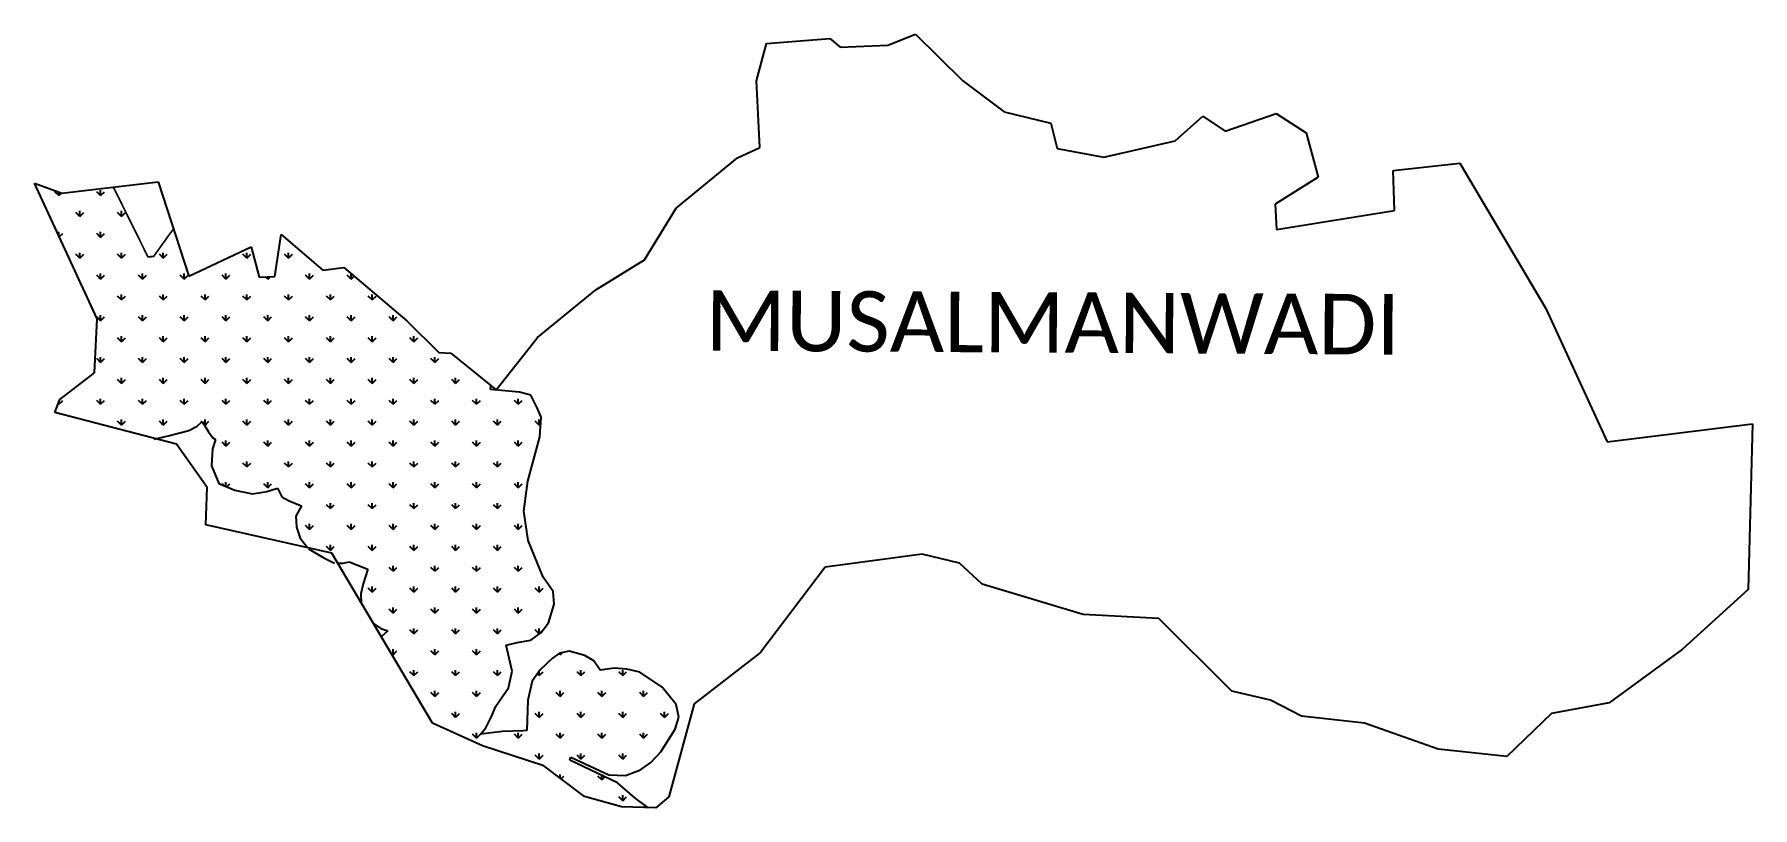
# Model space of a CAD drawing. Header units: metres. Extents: x 319691 to 322647, y 1867666 to 1868997.
import ezdxf

# ---------------------------------------------------------------- set-up
doc = ezdxf.new("R2010")
doc.units = ezdxf.units.M
for name, color, linetype in [('MANGROOVES', 112, 'Continuous'), ('village', 3, 'Continuous'), ('VILLAGE NAME', 250, 'Continuous')]:
    doc.layers.add(name, color=color, linetype=linetype)
doc.styles.get("Standard").update_dxf_attribs({"font": 'simplex.shx'})

msp = doc.modelspace()

# ---------------------------------------------------------------- linework, layer by layer
at = {"color": 3, "flags": 128}
msp.add_lwpolyline([(319690.9, 1868740.8), (319737.9, 1868723.6)], dxfattribs=at)
at = {"layer": 'MANGROOVES', "linetype": 'Continuous'}
for p, q in [((319804.9, 1868719.5), (319804.9, 1868729)), ((319733, 1868719.5), (319726.3, 1868726.2)), ((319733, 1868719.5), (319733, 1868725.4)), ((319733, 1868719.5), (319737.4, 1868723.8)), ((319804.9, 1868719.5), (319798.1, 1868726.2)), ((319804.9, 1868719.5), (319811.6, 1868726.2)), ((319769, 1868683.5), (319762.2, 1868690.3)), ((319769, 1868683.5), (319769, 1868693.1)), ((319769, 1868683.5), (319775.7, 1868690.3)), ((319840.8, 1868683.5), (319834.1, 1868690.3)), ((319840.8, 1868683.5), (319840.8, 1868693.1)), ((319840.8, 1868683.5), (319847.5, 1868690.3)), ((319733, 1868650), (319733, 1868657.1)), ((319733.8, 1868648.4), (319739.8, 1868654.3)), ((319804.9, 1868647.6), (319798.1, 1868654.3)), ((319804.9, 1868647.6), (319804.9, 1868657.1)), ((319804.9, 1868647.6), (319811.6, 1868654.3)), ((319769, 1868611.7), (319762.2, 1868618.4)), ((319769, 1868611.7), (319769, 1868621.2)), ((319769, 1868611.7), (319775.7, 1868618.4)), ((319840.8, 1868611.7), (319834.1, 1868618.4)), ((319840.8, 1868611.7), (319840.8, 1868621.2)), ((319840.8, 1868611.7), (319847.5, 1868618.4)), ((319912.6, 1868611.7), (319905.9, 1868618.4)), ((319912.6, 1868611.7), (319912.6, 1868621.2)), ((319912.6, 1868611.7), (319919.4, 1868618.4)), ((320056.3, 1868611.7), (320049.6, 1868618.4)), ((320056.3, 1868611.7), (320056.3, 1868621.2)), ((320056.3, 1868611.7), (320063.1, 1868618.4)), ((320128.2, 1868611.7), (320121.4, 1868618.4)), ((320128.2, 1868611.7), (320128.2, 1868621.2)), ((320128.2, 1868611.7), (320134.9, 1868618.4)), ((319804.9, 1868575.8), (319798.1, 1868582.5)), ((319804.9, 1868575.8), (319804.9, 1868585.3)), ((319804.9, 1868575.8), (319811.6, 1868582.5)), ((319876.7, 1868575.8), (319870, 1868582.5)), ((319876.7, 1868575.8), (319876.7, 1868585.3)), ((319876.7, 1868575.8), (319883.5, 1868582.5)), ((319948.6, 1868575.8), (319941.8, 1868582.5)), ((319948.6, 1868575.8), (319948.6, 1868585.3)), ((319948.6, 1868575.8), (319955.3, 1868582.5)), ((320020.4, 1868575.8), (320013.7, 1868582.5)), ((320020.4, 1868575.8), (320020.4, 1868585.3)), ((320020.4, 1868575.8), (320027.1, 1868582.5)), ((320092.2, 1868575.8), (320088.5, 1868579.5)), ((320092.2, 1868575.8), (320096.5, 1868580)), ((320092.2, 1868575.8), (320092.2, 1868579.8)), ((320164.1, 1868575.8), (320157.4, 1868582.5)), ((320164.1, 1868575.8), (320164.1, 1868585.3)), ((320164.1, 1868575.8), (320170.8, 1868582.5)), ((320235.9, 1868575.8), (320229.2, 1868582.5)), ((320235.9, 1868575.8), (320235.9, 1868584.7)), ((320235.9, 1868575.8), (320240.8, 1868580.6)), ((319840.8, 1868539.9), (319840.8, 1868549.4)), ((319912.6, 1868539.9), (319912.6, 1868549.4)), ((319984.5, 1868539.9), (319984.5, 1868549.4)), ((320056.3, 1868539.9), (320056.3, 1868549.4)), ((320128.2, 1868539.9), (320128.2, 1868549.4)), ((320200, 1868539.9), (320200, 1868549.4)), ((320271.9, 1868539.9), (320271.9, 1868549.4)), ((319840.8, 1868539.9), (319834.1, 1868546.6)), ((319840.8, 1868539.9), (319847.5, 1868546.6)), ((319912.6, 1868539.9), (319905.9, 1868546.6)), ((319912.6, 1868539.9), (319919.4, 1868546.6)), ((319984.5, 1868539.9), (319977.8, 1868546.6)), ((319984.5, 1868539.9), (319991.2, 1868546.6)), ((320056.3, 1868539.9), (320049.6, 1868546.6)), ((320056.3, 1868539.9), (320063.1, 1868546.6)), ((320128.2, 1868539.9), (320121.4, 1868546.6)), ((320128.2, 1868539.9), (320134.9, 1868546.6)), ((320200, 1868539.9), (320193.3, 1868546.6)), ((320200, 1868539.9), (320206.7, 1868546.6)), ((320271.9, 1868539.9), (320265.1, 1868546.6)), ((320271.9, 1868539.9), (320278.6, 1868546.6)), ((319804.9, 1868503.9), (319798.1, 1868510.7)), ((319804.9, 1868503.9), (319804.9, 1868513.5)), ((319804.9, 1868503.9), (319811.6, 1868510.7)), ((319876.7, 1868503.9), (319870, 1868510.7)), ((319876.7, 1868503.9), (319876.7, 1868513.5)), ((319876.7, 1868503.9), (319883.5, 1868510.7)), ((319948.6, 1868503.9), (319941.8, 1868510.7)), ((319948.6, 1868503.9), (319948.6, 1868513.5)), ((319948.6, 1868503.9), (319955.3, 1868510.7)), ((320020.4, 1868503.9), (320013.7, 1868510.7)), ((320020.4, 1868503.9), (320020.4, 1868513.5)), ((320020.4, 1868503.9), (320027.1, 1868510.7)), ((320092.2, 1868503.9), (320085.5, 1868510.7)), ((320092.2, 1868503.9), (320092.2, 1868513.5)), ((320092.2, 1868503.9), (320099, 1868510.7)), ((320164.1, 1868503.9), (320157.4, 1868510.7)), ((320164.1, 1868503.9), (320164.1, 1868513.5)), ((320164.1, 1868503.9), (320170.8, 1868510.7)), ((320235.9, 1868503.9), (320229.2, 1868510.7)), ((320235.9, 1868503.9), (320235.9, 1868513.5)), ((320235.9, 1868503.9), (320242.7, 1868510.7)), ((320307.8, 1868503.9), (320301, 1868510.7)), ((320307.8, 1868503.9), (320307.8, 1868513.5)), ((320307.8, 1868503.9), (320314.5, 1868510.7)), ((319840.8, 1868468), (319834.1, 1868474.7)), ((319840.8, 1868468), (319840.8, 1868477.5)), ((319840.8, 1868468), (319847.5, 1868474.7)), ((319912.6, 1868468), (319905.9, 1868474.7)), ((319912.6, 1868468), (319912.6, 1868477.5)), ((319912.6, 1868468), (319919.4, 1868474.7)), ((319984.5, 1868468), (319977.8, 1868474.7)), ((319984.5, 1868468), (319984.5, 1868477.5)), ((319984.5, 1868468), (319991.2, 1868474.7)), ((320056.3, 1868468), (320049.6, 1868474.7)), ((320056.3, 1868468), (320056.3, 1868477.5)), ((320056.3, 1868468), (320063.1, 1868474.7)), ((320128.2, 1868468), (320121.4, 1868474.7)), ((320128.2, 1868468), (320128.2, 1868477.5)), ((320128.2, 1868468), (320134.9, 1868474.7)), ((320200, 1868468), (320193.3, 1868474.7)), ((320200, 1868468), (320200, 1868477.5)), ((320200, 1868468), (320206.7, 1868474.7)), ((320271.9, 1868468), (320265.1, 1868474.7)), ((320271.9, 1868468), (320271.9, 1868477.5)), ((320271.9, 1868468), (320278.6, 1868474.7)), ((320343.7, 1868468), (320337, 1868474.7)), ((320343.7, 1868468), (320343.7, 1868477.5)), ((320343.7, 1868468), (320350.4, 1868474.7)), ((319804.9, 1868432.1), (319798.1, 1868438.8)), ((319804.9, 1868432.1), (319804.9, 1868441.6)), ((319804.9, 1868432.1), (319811.6, 1868438.8)), ((319876.7, 1868432.1), (319870, 1868438.8)), ((319876.7, 1868432.1), (319876.7, 1868441.6)), ((319876.7, 1868432.1), (319883.5, 1868438.8)), ((319948.6, 1868432.1), (319941.8, 1868438.8)), ((319948.6, 1868432.1), (319948.6, 1868441.6)), ((319948.6, 1868432.1), (319955.3, 1868438.8)), ((320020.4, 1868432.1), (320013.7, 1868438.8)), ((320020.4, 1868432.1), (320020.4, 1868441.6)), ((320020.4, 1868432.1), (320027.1, 1868438.8)), ((320092.2, 1868432.1), (320085.5, 1868438.8)), ((320092.2, 1868432.1), (320092.2, 1868441.6)), ((320092.2, 1868432.1), (320099, 1868438.8)), ((320164.1, 1868432.1), (320157.4, 1868438.8)), ((320164.1, 1868432.1), (320164.1, 1868441.6)), ((320164.1, 1868432.1), (320170.8, 1868438.8)), ((320235.9, 1868432.1), (320229.2, 1868438.8)), ((320235.9, 1868432.1), (320235.9, 1868441.6)), ((320235.9, 1868432.1), (320242.7, 1868438.8)), ((320307.8, 1868432.1), (320301, 1868438.8)), ((320307.8, 1868432.1), (320307.8, 1868441.6)), ((320307.8, 1868432.1), (320314.5, 1868438.8)), ((320379.6, 1868432.1), (320372.9, 1868438.8)), ((320379.6, 1868432.1), (320379.6, 1868441.6)), ((320379.6, 1868432.1), (320386.4, 1868438.8)), ((319840.8, 1868396.2), (319834.1, 1868402.9)), ((319840.8, 1868396.2), (319840.8, 1868405.7)), ((319840.8, 1868396.2), (319847.5, 1868402.9)), ((319912.6, 1868396.2), (319905.9, 1868402.9)), ((319912.6, 1868396.2), (319912.6, 1868405.7)), ((319912.6, 1868396.2), (319919.4, 1868402.9)), ((319984.5, 1868396.2), (319977.8, 1868402.9)), ((319984.5, 1868396.2), (319984.5, 1868405.7)), ((319984.5, 1868396.2), (319991.2, 1868402.9)), ((320056.3, 1868396.2), (320049.6, 1868402.9)), ((320056.3, 1868396.2), (320056.3, 1868405.7)), ((320056.3, 1868396.2), (320063.1, 1868402.9)), ((320128.2, 1868396.2), (320121.4, 1868402.9)), ((320128.2, 1868396.2), (320128.2, 1868405.7)), ((320128.2, 1868396.2), (320134.9, 1868402.9)), ((320200, 1868396.2), (320193.3, 1868402.9)), ((320200, 1868396.2), (320200, 1868405.7)), ((320200, 1868396.2), (320206.7, 1868402.9)), ((320271.9, 1868396.2), (320265.1, 1868402.9)), ((320271.9, 1868396.2), (320271.9, 1868405.7)), ((320271.9, 1868396.2), (320278.6, 1868402.9)), ((320343.7, 1868396.2), (320337, 1868402.9)), ((320343.7, 1868396.2), (320343.7, 1868405.7)), ((320343.7, 1868396.2), (320350.4, 1868402.9)), ((320415.5, 1868396.2), (320408.8, 1868402.9)), ((320415.5, 1868396.2), (320415.5, 1868405.7)), ((320415.5, 1868396.2), (320422.3, 1868402.9)), ((319733, 1868360.2), (319731.8, 1868361.4)), ((319733, 1868360.2), (319739.8, 1868367)), ((319733, 1868360.2), (319733, 1868364.6)), ((319804.9, 1868360.2), (319798.1, 1868367)), ((319804.9, 1868360.2), (319804.9, 1868369.8)), ((319804.9, 1868360.2), (319811.6, 1868367)), ((319876.7, 1868360.2), (319870, 1868367)), ((319876.7, 1868360.2), (319876.7, 1868369.8)), ((319876.7, 1868360.2), (319883.5, 1868367)), ((319948.6, 1868360.2), (319941.8, 1868367)), ((319948.6, 1868360.2), (319948.6, 1868369.8)), ((319948.6, 1868360.2), (319955.3, 1868367)), ((320020.4, 1868360.2), (320013.7, 1868367)), ((320020.4, 1868360.2), (320020.4, 1868369.8)), ((320020.4, 1868360.2), (320027.1, 1868367)), ((320092.2, 1868360.2), (320085.5, 1868367)), ((320092.2, 1868360.2), (320092.2, 1868369.8)), ((320092.2, 1868360.2), (320099, 1868367)), ((320164.1, 1868360.2), (320157.4, 1868367)), ((320164.1, 1868360.2), (320164.1, 1868369.8)), ((320164.1, 1868360.2), (320170.8, 1868367)), ((320235.9, 1868360.2), (320229.2, 1868367)), ((320235.9, 1868360.2), (320235.9, 1868369.8)), ((320235.9, 1868360.2), (320242.7, 1868367)), ((320307.8, 1868360.2), (320301, 1868367)), ((320307.8, 1868360.2), (320307.8, 1868369.8)), ((320307.8, 1868360.2), (320314.5, 1868367)), ((320379.6, 1868360.2), (320372.9, 1868367)), ((320379.6, 1868360.2), (320379.6, 1868369.8)), ((320379.6, 1868360.2), (320386.4, 1868367)), ((320451.5, 1868360.2), (320444.7, 1868367)), ((320451.5, 1868360.2), (320451.5, 1868369.8)), ((320451.5, 1868360.2), (320458.2, 1868367)), ((320523.3, 1868360.2), (320516.6, 1868367)), ((320523.3, 1868360.2), (320523.3, 1868369.8)), ((320523.3, 1868360.2), (320530, 1868367)), ((319840.8, 1868324.3), (319834.1, 1868331.1)), ((319840.8, 1868324.3), (319840.8, 1868333.9)), ((319840.8, 1868324.3), (319847.5, 1868331.1)), ((319912.6, 1868324.3), (319905.9, 1868331.1)), ((319912.6, 1868324.3), (319912.6, 1868333.9)), ((319912.6, 1868324.3), (319919.4, 1868331.1)), ((319978.7, 1868330.1), (319977.8, 1868331.1)), ((319984.5, 1868324.3), (319981.8, 1868327)), ((319984.5, 1868324.3), (319984.5, 1868333.9)), ((319984.5, 1868324.3), (319991.2, 1868331.1)), ((320056.3, 1868324.3), (320049.6, 1868331.1)), ((320056.3, 1868324.3), (320056.3, 1868333.9)), ((320056.3, 1868324.3), (320063.1, 1868331.1)), ((320128.2, 1868324.3), (320121.4, 1868331.1)), ((320128.2, 1868324.3), (320128.2, 1868333.9)), ((320128.2, 1868324.3), (320134.9, 1868331.1)), ((320200, 1868324.3), (320193.3, 1868331.1)), ((320200, 1868324.3), (320200, 1868333.9)), ((320200, 1868324.3), (320206.7, 1868331.1)), ((320271.9, 1868324.3), (320265.1, 1868331.1)), ((320271.9, 1868324.3), (320271.9, 1868333.9)), ((320271.9, 1868324.3), (320278.6, 1868331.1)), ((320343.7, 1868324.3), (320337, 1868331.1)), ((320343.7, 1868324.3), (320343.7, 1868333.9)), ((320343.7, 1868324.3), (320350.4, 1868331.1)), ((320415.5, 1868324.3), (320408.8, 1868331.1)), ((320415.5, 1868324.3), (320415.5, 1868333.9)), ((320415.5, 1868324.3), (320422.3, 1868331.1)), ((320487.4, 1868324.3), (320480.6, 1868331.1)), ((320487.4, 1868324.3), (320487.4, 1868333.9)), ((320487.4, 1868324.3), (320494.1, 1868331.1)), ((320559.2, 1868324.3), (320552.5, 1868331.1)), ((320559.2, 1868324.3), (320559.2, 1868333.9)), ((320559.2, 1868324.3), (320562, 1868327.1)), ((320020.4, 1868288.4), (320013.7, 1868295.1)), ((320020.4, 1868288.4), (320020.4, 1868297.9)), ((320020.4, 1868288.4), (320027.1, 1868295.1)), ((320092.2, 1868288.4), (320085.5, 1868295.1)), ((320092.2, 1868288.4), (320092.2, 1868297.9)), ((320092.2, 1868288.4), (320099, 1868295.1)), ((320164.1, 1868288.4), (320157.4, 1868295.1)), ((320164.1, 1868288.4), (320164.1, 1868297.9)), ((320164.1, 1868288.4), (320170.8, 1868295.1)), ((320235.9, 1868288.4), (320229.2, 1868295.1)), ((320235.9, 1868288.4), (320235.9, 1868297.9)), ((320235.9, 1868288.4), (320242.7, 1868295.1)), ((320307.8, 1868288.4), (320301, 1868295.1)), ((320307.8, 1868288.4), (320307.8, 1868297.9)), ((320307.8, 1868288.4), (320314.5, 1868295.1)), ((320379.6, 1868288.4), (320372.9, 1868295.1)), ((320379.6, 1868288.4), (320379.6, 1868297.9)), ((320379.6, 1868288.4), (320386.4, 1868295.1)), ((320451.5, 1868288.4), (320444.7, 1868295.1)), ((320451.5, 1868288.4), (320451.5, 1868297.9)), ((320451.5, 1868288.4), (320458.2, 1868295.1)), ((320523.3, 1868288.4), (320516.6, 1868295.1)), ((320523.3, 1868288.4), (320523.3, 1868297.9)), ((320523.3, 1868288.4), (320530, 1868295.1)), ((320056.3, 1868252.5), (320049.6, 1868259.2)), ((320056.3, 1868252.5), (320056.3, 1868262)), ((320056.3, 1868252.5), (320063.1, 1868259.2)), ((320128.2, 1868252.5), (320121.4, 1868259.2)), ((320128.2, 1868252.5), (320128.2, 1868262)), ((320128.2, 1868252.5), (320134.9, 1868259.2)), ((320200, 1868252.5), (320193.3, 1868259.2)), ((320200, 1868252.5), (320200, 1868262)), ((320200, 1868252.5), (320206.7, 1868259.2)), ((320271.9, 1868252.5), (320265.1, 1868259.2)), ((320271.9, 1868252.5), (320271.9, 1868262)), ((320271.9, 1868252.5), (320278.6, 1868259.2)), ((320343.7, 1868252.5), (320337, 1868259.2)), ((320343.7, 1868252.5), (320343.7, 1868262)), ((320343.7, 1868252.5), (320350.4, 1868259.2)), ((320415.5, 1868252.5), (320408.8, 1868259.2)), ((320415.5, 1868252.5), (320415.5, 1868262)), ((320415.5, 1868252.5), (320422.3, 1868259.2)), ((320487.4, 1868252.5), (320480.6, 1868259.2)), ((320487.4, 1868252.5), (320487.4, 1868262)), ((320487.4, 1868252.5), (320494.1, 1868259.2)), ((320020.4, 1868218.9), (320020.4, 1868226.1)), ((320092.2, 1868216.6), (320092.2, 1868226.1)), ((320164.1, 1868216.6), (320164.1, 1868226.1)), ((320235.9, 1868216.6), (320235.9, 1868226.1)), ((320307.8, 1868216.6), (320307.8, 1868226.1)), ((320379.6, 1868216.6), (320379.6, 1868226.1)), ((320451.5, 1868216.6), (320451.5, 1868226.1)), ((320523.3, 1868216.6), (320523.3, 1868226.1)), ((320016.4, 1868220.6), (320013.7, 1868223.3)), ((320022.1, 1868218.2), (320027.1, 1868223.3)), ((320092.2, 1868216.6), (320085.5, 1868223.3)), ((320092.2, 1868216.6), (320099, 1868223.3)), ((320164.1, 1868216.6), (320157.4, 1868223.3)), ((320164.1, 1868216.6), (320170.8, 1868223.3)), ((320235.9, 1868216.6), (320229.2, 1868223.3)), ((320235.9, 1868216.6), (320242.7, 1868223.3)), ((320307.8, 1868216.6), (320301, 1868223.3)), ((320307.8, 1868216.6), (320314.5, 1868223.3)), ((320379.6, 1868216.6), (320372.9, 1868223.3)), ((320379.6, 1868216.6), (320386.4, 1868223.3)), ((320451.5, 1868216.6), (320444.7, 1868223.3)), ((320451.5, 1868216.6), (320458.2, 1868223.3)), ((320523.3, 1868216.6), (320516.6, 1868223.3)), ((320523.3, 1868216.6), (320530, 1868223.3)), ((320200, 1868180.6), (320193.3, 1868187.4)), ((320200, 1868180.6), (320200, 1868190.2)), ((320200, 1868180.6), (320206.7, 1868187.4)), ((320271.9, 1868180.6), (320265.1, 1868187.4)), ((320271.9, 1868180.6), (320271.9, 1868190.2)), ((320271.9, 1868180.6), (320278.6, 1868187.4)), ((320343.7, 1868180.6), (320337, 1868187.4)), ((320343.7, 1868180.6), (320343.7, 1868190.2)), ((320343.7, 1868180.6), (320350.4, 1868187.4)), ((320415.5, 1868180.6), (320408.8, 1868187.4)), ((320415.5, 1868180.6), (320415.5, 1868190.2)), ((320415.5, 1868180.6), (320422.3, 1868187.4)), ((320487.4, 1868180.6), (320480.6, 1868187.4)), ((320487.4, 1868180.6), (320487.4, 1868190.2)), ((320487.4, 1868180.6), (320494.1, 1868187.4)), ((320164.1, 1868144.7), (320157.4, 1868151.5)), ((320164.1, 1868144.7), (320164.1, 1868154.2)), ((320164.1, 1868144.7), (320170.8, 1868151.5)), ((320235.9, 1868144.7), (320229.2, 1868151.5)), ((320235.9, 1868144.7), (320235.9, 1868154.2)), ((320235.9, 1868144.7), (320242.7, 1868151.5)), ((320307.8, 1868144.7), (320301, 1868151.5)), ((320307.8, 1868144.7), (320307.8, 1868154.2)), ((320307.8, 1868144.7), (320314.5, 1868151.5)), ((320379.6, 1868144.7), (320372.9, 1868151.5)), ((320379.6, 1868144.7), (320379.6, 1868154.2)), ((320379.6, 1868144.7), (320386.4, 1868151.5)), ((320451.5, 1868144.7), (320444.7, 1868151.5)), ((320451.5, 1868144.7), (320451.5, 1868154.2)), ((320451.5, 1868144.7), (320458.2, 1868151.5)), ((320523.3, 1868144.7), (320516.6, 1868151.5)), ((320523.3, 1868144.7), (320523.3, 1868154.2)), ((320523.3, 1868144.7), (320530, 1868151.5)), ((320200, 1868108.8), (320193.3, 1868115.5)), ((320200, 1868108.8), (320200, 1868118.3)), ((320200, 1868108.8), (320206.7, 1868115.5)), ((320271.9, 1868108.8), (320265.1, 1868115.5)), ((320271.9, 1868108.8), (320271.9, 1868118.3)), ((320271.9, 1868108.8), (320278.6, 1868115.5)), ((320343.7, 1868108.8), (320337, 1868115.5)), ((320343.7, 1868108.8), (320343.7, 1868118.3)), ((320343.7, 1868108.8), (320350.4, 1868115.5)), ((320415.5, 1868108.8), (320408.8, 1868115.5)), ((320415.5, 1868108.8), (320415.5, 1868118.3)), ((320415.5, 1868108.8), (320422.3, 1868115.5)), ((320487.4, 1868108.8), (320480.6, 1868115.5)), ((320487.4, 1868108.8), (320487.4, 1868118.3)), ((320487.4, 1868108.8), (320494.1, 1868115.5)), ((320307.8, 1868072.9), (320301, 1868079.6)), ((320307.8, 1868072.9), (320307.8, 1868082.4)), ((320307.8, 1868072.9), (320314.5, 1868079.6)), ((320379.6, 1868072.9), (320372.9, 1868079.6)), ((320379.6, 1868072.9), (320379.6, 1868082.4)), ((320379.6, 1868072.9), (320386.4, 1868079.6)), ((320451.5, 1868072.9), (320444.7, 1868079.6)), ((320451.5, 1868072.9), (320451.5, 1868082.4)), ((320451.5, 1868072.9), (320458.2, 1868079.6)), ((320523.3, 1868072.9), (320516.6, 1868079.6)), ((320523.3, 1868072.9), (320523.3, 1868082.4)), ((320523.3, 1868072.9), (320530, 1868079.6)), ((320271.9, 1868037), (320265.1, 1868043.7)), ((320271.9, 1868037), (320271.9, 1868046.5)), ((320271.9, 1868037), (320278.6, 1868043.7)), ((320343.7, 1868037), (320337, 1868043.7)), ((320343.7, 1868037), (320343.7, 1868046.5)), ((320343.7, 1868037), (320350.4, 1868043.7)), ((320415.5, 1868037), (320408.8, 1868043.7)), ((320415.5, 1868037), (320415.5, 1868046.5)), ((320415.5, 1868037), (320422.3, 1868043.7)), ((320487.4, 1868037), (320480.6, 1868043.7)), ((320487.4, 1868037), (320487.4, 1868046.5)), ((320487.4, 1868037), (320494.1, 1868043.7)), ((320559.2, 1868037), (320552.5, 1868043.7)), ((320559.2, 1868037), (320559.2, 1868046.5)), ((320559.2, 1868037), (320566, 1868043.7)), ((320307.8, 1868001), (320301, 1868007.8)), ((320307.8, 1868001), (320307.8, 1868010.6)), ((320307.8, 1868001), (320314.5, 1868007.8)), ((320379.6, 1868001), (320372.9, 1868007.8)), ((320379.6, 1868001), (320379.6, 1868010.6)), ((320379.6, 1868001), (320386.4, 1868007.8)), ((320451.5, 1868001), (320444.7, 1868007.8)), ((320451.5, 1868001), (320451.5, 1868010.6)), ((320451.5, 1868001), (320458.2, 1868007.8)), ((320523.3, 1868001), (320516.6, 1868007.8)), ((320523.3, 1868001), (320523.3, 1868010.6)), ((320523.3, 1868001), (320530, 1868007.8)), ((320343.7, 1867965.1), (320337, 1867971.9)), ((320343.7, 1867965.1), (320343.7, 1867974.6)), ((320343.7, 1867965.1), (320350.4, 1867971.9)), ((320415.5, 1867965.1), (320408.8, 1867971.9)), ((320415.5, 1867965.1), (320415.5, 1867974.6)), ((320415.5, 1867965.1), (320422.3, 1867971.9)), ((320487.4, 1867965.1), (320480.6, 1867971.9)), ((320487.4, 1867965.1), (320487.4, 1867974.6)), ((320487.4, 1867965.1), (320494.1, 1867971.9)), ((320559.2, 1867965.1), (320552.5, 1867971.9)), ((320559.2, 1867965.1), (320559.2, 1867974.6)), ((320559.2, 1867965.1), (320565.5, 1867971.4)), ((320307.8, 1867929.2), (320302.8, 1867934.1)), ((320307.8, 1867929.2), (320307.8, 1867938.7)), ((320307.8, 1867929.2), (320314.5, 1867935.9)), ((320379.6, 1867929.2), (320372.9, 1867935.9)), ((320379.6, 1867929.2), (320379.6, 1867938.7)), ((320379.6, 1867929.2), (320386.4, 1867935.9)), ((320451.5, 1867929.2), (320444.7, 1867935.9)), ((320451.5, 1867929.2), (320451.5, 1867938.7)), ((320451.5, 1867929.2), (320458.2, 1867935.9)), ((320595.1, 1867929.2), (320593.3, 1867931.1)), ((320595.1, 1867929.2), (320598.6, 1867932.6)), ((320595.1, 1867929.2), (320595.1, 1867931.9)), ((320343.7, 1867893.3), (320337, 1867900)), ((320343.7, 1867893.3), (320343.7, 1867902.8)), ((320343.7, 1867893.3), (320350.4, 1867900)), ((320415.5, 1867893.3), (320408.8, 1867900)), ((320415.5, 1867893.3), (320415.5, 1867902.8)), ((320415.5, 1867893.3), (320422.3, 1867900)), ((320487.4, 1867893.3), (320480.6, 1867900)), ((320487.4, 1867893.3), (320487.4, 1867902.8)), ((320487.4, 1867893.3), (320494.1, 1867900)), ((320559.2, 1867893.3), (320559.2, 1867900.7)), ((320559.2, 1867893.3), (320566, 1867900)), ((320631.1, 1867893.3), (320624.3, 1867900)), ((320631.1, 1867893.3), (320631.1, 1867902.8)), ((320631.1, 1867893.3), (320637.8, 1867900)), ((320702.9, 1867893.3), (320696.2, 1867900)), ((320702.9, 1867893.3), (320702.9, 1867902.8)), ((320702.9, 1867893.3), (320709.6, 1867900)), ((320559.2, 1867893.3), (320556.1, 1867896.4)), ((320379.6, 1867857.4), (320372.9, 1867864.1)), ((320379.6, 1867857.4), (320379.6, 1867866.9)), ((320379.6, 1867857.4), (320386.4, 1867864.1)), ((320451.5, 1867857.4), (320444.7, 1867864.1)), ((320451.5, 1867857.4), (320451.5, 1867866.9)), ((320451.5, 1867857.4), (320458.2, 1867864.1)), ((320595.1, 1867857.4), (320588.4, 1867864.1)), ((320595.1, 1867857.4), (320595.1, 1867866.9)), ((320595.1, 1867857.4), (320601.9, 1867864.1)), ((320667, 1867857.4), (320660.3, 1867864.1)), ((320667, 1867857.4), (320667, 1867866.9)), ((320667, 1867857.4), (320673.7, 1867864.1)), ((320738.8, 1867857.4), (320732.1, 1867864.1)), ((320738.8, 1867857.4), (320738.8, 1867866.9)), ((320738.8, 1867857.4), (320745.6, 1867864.1)), ((320415.5, 1867821.4), (320408.8, 1867828.2)), ((320415.5, 1867821.4), (320415.5, 1867831)), ((320415.5, 1867821.4), (320422.3, 1867828.2)), ((320559.2, 1867821.4), (320552.5, 1867828.2)), ((320559.2, 1867821.4), (320559.2, 1867831)), ((320559.2, 1867821.4), (320566, 1867828.2)), ((320631.1, 1867821.4), (320624.3, 1867828.2)), ((320631.1, 1867821.4), (320631.1, 1867831)), ((320631.1, 1867821.4), (320637.8, 1867828.2)), ((320702.9, 1867821.4), (320696.2, 1867828.2)), ((320702.9, 1867821.4), (320702.9, 1867831)), ((320702.9, 1867821.4), (320709.6, 1867828.2)), ((320774.7, 1867821.4), (320768, 1867828.2)), ((320774.7, 1867821.4), (320774.7, 1867831)), ((320774.7, 1867821.4), (320781.5, 1867828.2)), ((320451.5, 1867785.5), (320444.7, 1867792.2)), ((320451.5, 1867785.5), (320451.5, 1867795)), ((320451.5, 1867785.5), (320458.2, 1867792.2)), ((320523.3, 1867785.5), (320516.6, 1867792.2)), ((320523.3, 1867785.5), (320523.3, 1867795)), ((320523.3, 1867785.5), (320530, 1867792.2)), ((320595.1, 1867785.5), (320588.4, 1867792.2)), ((320595.1, 1867785.5), (320595.1, 1867795)), ((320595.1, 1867785.5), (320601.9, 1867792.2)), ((320667, 1867785.5), (320660.3, 1867792.2)), ((320667, 1867785.5), (320667, 1867795)), ((320667, 1867785.5), (320673.7, 1867792.2)), ((320738.8, 1867785.5), (320732.1, 1867792.2)), ((320738.8, 1867785.5), (320738.8, 1867795)), ((320738.8, 1867785.5), (320745.6, 1867792.2)), ((320559.2, 1867749.6), (320552.5, 1867756.3)), ((320559.2, 1867749.6), (320559.2, 1867759.1)), ((320559.2, 1867749.6), (320566, 1867756.3)), ((320631.1, 1867749.6), (320624.3, 1867756.3)), ((320631.1, 1867749.6), (320631.1, 1867759.1)), ((320631.1, 1867749.6), (320637.8, 1867756.3)), ((320702.9, 1867749.6), (320696.2, 1867756.3)), ((320702.9, 1867749.6), (320702.9, 1867759.1)), ((320702.9, 1867749.6), (320709.6, 1867756.3)), ((320595.1, 1867716.8), (320595.1, 1867723.2)), ((320596.9, 1867715.5), (320601.9, 1867720.4)), ((320667, 1867713.7), (320660.3, 1867720.4)), ((320667, 1867713.7), (320667, 1867721.4)), ((320667, 1867713.7), (320672.3, 1867718.9)), ((320702.9, 1867677.7), (320696.2, 1867684.5)), ((320702.9, 1867677.7), (320702.9, 1867687.3)), ((320702.9, 1867677.7), (320709.6, 1867684.5))]:
    msp.add_line(p, q, dxfattribs=at)
at = {"layer": 'MANGROOVES'}
for p, q in [((320475.6, 1868386), (320476.2, 1868392.3)), ((320525.2, 1868381), (320475.6, 1868386)), ((320545, 1868376.1), (320525.2, 1868381)), ((320555.5, 1868354.4), (320545, 1868376.1)), ((320562.6, 1868337.9), (320555.5, 1868354.4)), ((319923.3, 1868306.5), (319956.5, 1868315.3)), ((319956.5, 1868315.3), (319970.7, 1868322.6)), ((319970.7, 1868322.6), (319979.5, 1868330.9)), ((319979.5, 1868330.9), (319990.2, 1868312.8)), ((320560.6, 1868304), (320562.6, 1868337.9)), ((319897.1, 1868300.2), (319923.3, 1868306.5)), ((319990.2, 1868312.8), (319998, 1868302.4)), ((319997.5, 1868283.3), (319995.8, 1868254.2)), ((320002.6, 1868299.4), (319997.5, 1868283.3)), ((319998, 1868302.4), (320002.6, 1868299.4)), ((320539.8, 1868227.8), (320560.6, 1868304)), ((319995.8, 1868254.2), (320008, 1868224.1)), ((320008, 1868224.1), (320035.5, 1868212.5)), ((320533.1, 1868176.1), (320539.8, 1868227.8)), ((320035.5, 1868212.5), (320065.9, 1868206.1)), ((320065.9, 1868206.1), (320091, 1868210.3)), ((320091, 1868210.3), (320109, 1868215.8)), ((320109, 1868215.8), (320116.6, 1868200.7)), ((320116.6, 1868200.7), (320127.8, 1868194.4)), ((320127.8, 1868194.4), (320142.9, 1868188.5)), ((320150.3, 1868185.5), (320140.7, 1868167.7)), ((320140.7, 1868167.7), (320141.8, 1868148.6)), ((320142.9, 1868188.5), (320150.3, 1868185.5)), ((320540.3, 1868125.7), (320533.1, 1868176.1)), ((320141.8, 1868148.6), (320147.9, 1868130)), ((320147.9, 1868130), (320160.6, 1868113.6)), ((320162.2, 1868111.6), (320188.6, 1868095.9)), ((320566.1, 1868062.5), (320540.3, 1868125.7)), ((320188.6, 1868095.9), (320207.1, 1868086.9)), ((320212.6, 1868086.9), (320222.2, 1868086.8)), ((320222.2, 1868086.8), (320232.2, 1868088.9)), ((320232.2, 1868088.9), (320264.4, 1868076.3)), ((320256.3, 1868051.3), (320252.7, 1868034.1)), ((320264.4, 1868076.3), (320256.3, 1868051.3)), ((320583.1, 1868038.1), (320566.1, 1868062.5)), ((320252.7, 1868034.1), (320253.2, 1868018.2)), ((320585.2, 1868016.2), (320583.1, 1868038.1)), ((320575, 1867983.9), (320585.2, 1868016.2)), ((320274.1, 1867982.7), (320286.9, 1867974.4)), ((320286.9, 1867974.4), (320298.7, 1867970.1)), ((320298.7, 1867970.1), (320287.7, 1867959.7)), ((320544.6, 1867954.4), (320562, 1867966.9)), ((320562, 1867966.9), (320575, 1867983.9)), ((320502.6, 1867945.4), (320521.6, 1867950)), ((320512.9, 1867900.8), (320502.6, 1867945.4)), ((320521.6, 1867950), (320544.6, 1867954.4)), ((320594.3, 1867931.7), (320581.9, 1867923.4)), ((320611.1, 1867935.2), (320594.3, 1867931.7)), ((320638, 1867928.1), (320611.1, 1867935.2)), ((320506.7, 1867872), (320512.9, 1867900.8)), ((320560.8, 1867902.9), (320546.9, 1867883.7)), ((320581.9, 1867923.4), (320560.8, 1867902.9)), ((320653.1, 1867918.7), (320638, 1867928.1)), ((320664.3, 1867902.5), (320653.1, 1867918.7)), ((320688.4, 1867906.1), (320664.3, 1867902.5)), ((320710.2, 1867904.1), (320688.4, 1867906.1)), ((320732.4, 1867899.1), (320710.2, 1867904.1)), ((320770.5, 1867873.6), (320732.4, 1867899.1)), ((320484.8, 1867840.9), (320506.7, 1867872)), ((320546.9, 1867883.7), (320539.7, 1867851)), ((320794.8, 1867843.3), (320770.5, 1867873.6)), ((320477.5, 1867823), (320484.8, 1867840.9)), ((320539.7, 1867851), (320538, 1867798.9)), ((320799.7, 1867821.8), (320794.8, 1867843.3)), ((320467.4, 1867803.6), (320477.5, 1867823)), ((320793, 1867801.2), (320799.7, 1867821.8)), ((320458.3, 1867792.7), (320467.4, 1867803.6)), ((320496.2, 1867797.2), (320458.3, 1867792.7)), ((320531.2, 1867798.3), (320496.2, 1867797.2)), ((320538, 1867798.9), (320531.2, 1867798.3)), ((320768.6, 1867762.3), (320793, 1867801.2)), ((320611.8, 1867747.4), (320613.9, 1867753.1)), ((320613.9, 1867753.1), (320679.3, 1867722.4)), ((320751.4, 1867743.6), (320768.6, 1867762.3)), ((320693.8, 1867708.8), (320611.8, 1867747.4)), ((320679.3, 1867722.4), (320707.5, 1867721.1)), ((320707.5, 1867721.1), (320733.5, 1867730.9)), ((320733.5, 1867730.9), (320751.4, 1867743.6)), ((320723.7, 1867683.1), (320693.8, 1867708.8)), ((320746, 1867666.3), (320723.7, 1867683.1))]:
    msp.add_line(p, q, dxfattribs=at)
at = {"layer": 'MANGROOVES', "const_width": 3.02, "flags": 128}
msp.add_lwpolyline([(319930.3, 1868661.8), (319924.7, 1868654.8), (319896, 1868614.7), (319886.3, 1868614), (319826.8, 1868734.2)], dxfattribs=at)
at = {"layer": 'village', "color": 3}
for p, q in [((321159.1, 1868978.5), (321206.4, 1868997.1)), ((321206.4, 1868997.1), (321288, 1868917)), ((320933.1, 1868916.9), (320950.3, 1868981.5)), ((320950.3, 1868981.5), (321059.2, 1868989.8)), ((321059.2, 1868989.8), (321076.9, 1868975.1)), ((321076.9, 1868975.1), (321159.1, 1868978.5)), ((320939, 1868802.3), (320933.1, 1868916.9)), ((321288, 1868917), (321358.9, 1868863.4)), ((321358.9, 1868863.4), (321439.1, 1868844.3)), ((321653.1, 1868813.6), (321700.8, 1868856.3)), ((321700.8, 1868856.3), (321739.3, 1868830.3)), ((321739.3, 1868830.3), (321827, 1868860.8)), ((321827, 1868860.8), (321878.5, 1868827.8)), ((321439.1, 1868844.3), (321450.5, 1868800.3)), ((321878.5, 1868827.8), (321899.1, 1868751)), ((320900.2, 1868784.6), (320939, 1868802.3)), ((321450.5, 1868800.3), (321530.3, 1868785.8)), ((321530.3, 1868785.8), (321653.1, 1868813.6)), ((320794.9, 1868698.1), (320900.2, 1868784.6)), ((322028.2, 1868762.6), (322143, 1868775.5)), ((322030.6, 1868693.8), (322028.2, 1868762.6)), ((322143, 1868775.5), (322290.6, 1868524.9)), ((319799.1, 1868507.5), (319690.9, 1868740.8)), ((319737.9, 1868723.6), (319903.9, 1868743.3)), ((319903.9, 1868743.3), (319956.5, 1868580.8)), ((321899.1, 1868751), (321825.3, 1868704.6)), ((320740.6, 1868608.9), (320794.9, 1868698.1)), ((321825.3, 1868704.6), (321827.6, 1868661)), ((321827.6, 1868661), (322030.6, 1868693.8)), ((320104.3, 1868580.4), (320115.6, 1868652.5)), ((320115.6, 1868652.5), (320186.9, 1868591.4)), ((319956.5, 1868580.8), (320064.1, 1868631.2)), ((320064.1, 1868631.2), (320077.7, 1868578.9)), ((320656.6, 1868557.3), (320740.6, 1868608.9)), ((320077.7, 1868578.9), (320104.3, 1868580.4)), ((320186.9, 1868591.4), (320223.2, 1868595.5)), ((320223.2, 1868595.5), (320331.7, 1868503.7)), ((320556.5, 1868475.5), (320656.6, 1868557.3)), ((322290.6, 1868524.9), (322396.3, 1868295.8)), ((319794.4, 1868414.2), (319799.1, 1868507.5)), ((320331.7, 1868503.7), (320386.6, 1868449.6)), ((320485.3, 1868385), (320556.5, 1868475.5)), ((320386.6, 1868449.6), (320407.5, 1868448.2)), ((320407.5, 1868448.2), (320485.3, 1868385)), ((319734.5, 1868368.4), (319794.4, 1868414.2)), ((319726, 1868346.3), (319734.5, 1868368.4)), ((319935.2, 1868291.4), (319726, 1868346.3)), ((322396.3, 1868295.8), (322646.5, 1868326.5)), ((322646.5, 1868326.5), (322638.6, 1868041.5)), ((319988.2, 1868217.1), (319935.2, 1868291.4)), ((319986.1, 1868152.9), (319988.2, 1868217.1)), ((320202.3, 1868104.2), (319986.1, 1868152.9)), ((320375.5, 1867811.1), (320202.3, 1868104.2)), ((321050.9, 1868079.9), (320939.8, 1867933.2)), ((321218.2, 1868102), (321050.9, 1868079.9)), ((321282.4, 1868086.5), (321218.2, 1868102)), ((321321.4, 1868050.6), (321282.4, 1868086.5)), ((321494.8, 1867998.4), (321321.4, 1868050.6)), ((322638.6, 1868041.5), (322526.1, 1867938.6)), ((321625.3, 1867991.5), (321494.8, 1867998.4)), ((321750.5, 1867866.7), (321625.3, 1867991.5)), ((320939.8, 1867933.2), (320825.8, 1867844.6)), ((322526.1, 1867938.6), (322399.9, 1867846.4)), ((320825.8, 1867844.6), (320782.5, 1867684.6)), ((321817.4, 1867851.2), (321750.5, 1867866.7)), ((321870.4, 1867823.7), (321817.4, 1867851.2)), ((322399.9, 1867846.4), (322300.5, 1867828.2)), ((320461.8, 1867772.3), (320375.5, 1867811.1)), ((321978.6, 1867811.1), (321870.4, 1867823.7)), ((322105.5, 1867766.9), (321978.6, 1867811.1)), ((322300.5, 1867828.2), (322224, 1867753.9)), ((320567.1, 1867737.8), (320461.8, 1867772.3)), ((322224, 1867753.9), (322105.5, 1867766.9)), ((320637.2, 1867685.3), (320567.1, 1867737.8)), ((320700.8, 1867667.4), (320637.2, 1867685.3)), ((320760.1, 1867665.9), (320700.8, 1867667.4)), ((320782.5, 1867684.6), (320760.1, 1867665.9))]:
    msp.add_line(p, q, dxfattribs=at)

# ---------------------------------------------------------------- texts
at = {"layer": 'VILLAGE NAME', "insert": (320845.4, 1868556.5), "char_height": 104.042, "attachment_point": 1, "rotation": 359.6762}
msp.add_mtext_dynamic_manual_height_columns('{\\fCalibri|b0|i0|c0|p34;MUSALMANWADI}', width=1278.781, gutter_width=520.2, heights=[0], dxfattribs=at)

doc.saveas('drawing.dxf')
